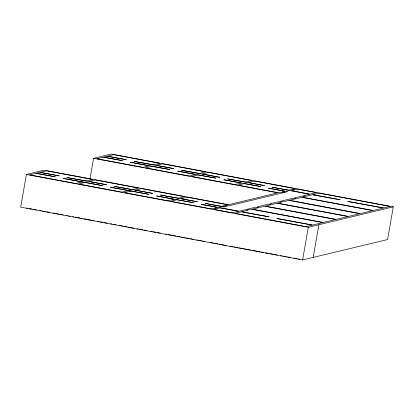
<?xml version="1.0" encoding="UTF-8"?>
<svg xmlns="http://www.w3.org/2000/svg" width="414" height="414" viewBox="0 0 414 414"><rect width="100%" height="100%" fill="white"/><g stroke="black" fill="none" stroke-linecap="round" stroke-linejoin="round"><path stroke-width="0.62" d="M93.59 158.319L277.841 192.836L228.461 204.702L44.21 170.185L26.403 174.465L20.7 207.15L302.608 259.956L387.597 239.535L393.3 206.85L111.392 154.044L93.59 158.319L89.967 179.065M223.876 207.01L224.093 205.753L226.856 206.27L224.005 206.953L205.116 203.419L221.744 206.317L224.093 205.753M284.34 192.479L284.558 191.221L268.438 188.199L287.828 191.615L284.972 192.303L282.208 191.785L284.558 191.221M302.608 259.956L308.311 227.276L393.3 206.85M313.191 257.415L318.894 224.73M81.951 182L75.736 183.49L29.673 174.863L35.889 173.368L55.274 176.788L36.391 173.249L39.749 172.441L59.14 175.857L40.251 172.317L46.466 170.827L92.529 179.453L86.319 180.949L66.928 177.534L106.584 184.742L89.082 181.467L95.298 179.971L138.597 188.085L132.382 189.576L114.373 186.419L152.647 193.374L135.145 190.093L141.36 188.603L184.66 196.712L178.444 198.208L160.435 195.046L197.328 201.742L181.208 198.725L187.423 197.23L227.959 204.821L225.604 205.391L228.373 205.908L283.461 192.665L280.697 192.148L278.348 192.712L237.812 185.12L244.022 183.625L260.649 186.528L224.259 179.707L223.757 179.831L241.258 183.107L235.048 184.603L191.744 176.493L197.959 174.998L215.968 178.155L178.196 171.08L177.694 171.199L195.196 174.48L188.981 175.976L145.681 167.861L151.897 166.371L169.906 169.528L130.752 162.195L130.25 162.314L149.133 165.854L142.918 167.344L96.855 158.717L103.07 157.222L122.461 160.642L103.572 157.103L106.931 156.295L126.322 159.711L107.438 156.176L113.653 154.681L159.716 163.307L153.501 164.803L134.11 161.388L173.771 168.601L156.264 165.321L162.479 163.825L205.779 171.939L199.564 173.43L181.555 170.273L219.327 177.347L219.834 177.228L202.327 173.947L208.542 172.457L251.841 180.566L245.626 182.062L227.617 178.9L264.515 185.596L248.39 182.579L254.605 181.084L295.141 188.675L292.807 189.239L295.57 189.757L297.904 189.193L316.332 192.645L310.117 194.14L291.689 190.688L294.059 190.119L291.296 189.602L288.925 190.171L272.303 187.273L309.615 194.259L303.4 195.755L306.163 196.272L312.379 194.777L340.06 199.75L312.88 194.658L319.096 193.162L390.035 206.451L383.819 207.947L347.843 201.421L383.312 208.066L373.237 210.488L302.298 197.199L304.652 196.634L301.889 196.117L294.37 197.923L297.133 198.441L301.796 197.323L372.735 210.612L360.387 213.577L289.448 200.288L295.622 198.803L292.858 198.285L280.516 201.256L283.279 201.773L288.946 200.407L359.885 213.696L348.547 216.424L277.608 203.134L281.763 202.136L279 201.618L269.933 203.797L272.697 204.314L277.106 203.253L348.045 216.543L336.199 219.389L265.265 206.1L271.186 204.676L268.422 204.159L257.337 206.824L260.101 207.342L264.758 206.224L335.697 219.508L323.355 222.478L252.416 209.189L258.59 207.704L255.821 207.186L246.796 209.355L249.559 209.877L251.909 209.308L322.848 222.597L312.772 225.019L276.8 218.499L312.265 225.138L306.055 226.634L235.116 213.345L241.331 211.854L269.012 216.822L241.833 211.73L248.048 210.24L245.285 209.722L239.069 211.212L201.256 204.345L217.376 207.367L215.026 207.931L217.79 208.449L220.139 207.885L238.567 211.337L232.352 212.827L213.924 209.375L216.227 208.822L213.464 208.304L211.161 208.858L170.625 201.266L176.84 199.771L193.467 202.674L156.575 195.977L174.077 199.253L167.861 200.749L124.562 192.639L130.777 191.144M84.715 182.517L78.5 184.007L121.799 192.122L128.014 190.626M26.403 174.465L308.311 227.276M26.491 208.019L27.754 208.258M29.016 208.496L32.173 209.086M33.43 209.318L36.587 209.914M39.744 210.503L41.007 210.742M42.269 210.974L45.421 211.564M46.684 211.802L49.84 212.392M52.992 212.987L54.255 213.22M55.517 213.458L58.674 214.048M59.937 214.286L63.088 214.876M66.245 215.466L67.508 215.704M68.771 215.942L70.033 216.175M72.797 216.693L74.049 216.931M75.307 217.164L82.836 218.576M84.089 218.809L94.133 220.693M97.269 221.278L98.522 221.516M99.779 221.749L102.915 222.339M104.173 222.572L107.309 223.162M110.445 223.746L111.702 223.984M112.955 224.217L116.096 224.807M119.486 225.439L122.622 226.028M123.879 226.261L127.015 226.851M128.273 227.084L133.919 228.145M137.055 228.73L138.312 228.968M139.565 229.201L142.706 229.791M143.958 230.024L147.099 230.614M150.235 231.198L151.488 231.436M152.745 231.669L155.881 232.259M157.139 232.492L160.275 233.082M165.553 234.07L166.821 234.308M168.089 234.547L175.691 235.97M176.954 236.208L180.121 236.798M181.389 237.036L184.556 237.631M185.824 237.869L188.991 238.459M190.259 238.697L193.421 239.292M196.588 239.882L197.856 240.12M199.124 240.358L202.291 240.953M203.559 241.186L204.826 241.424M210.126 242.418L213.303 243.013M214.576 243.251L217.754 243.846M219.022 244.084L226.644 245.512M230.039 246.149L233.17 246.734M234.422 246.972L237.553 247.556M238.806 247.789L244.446 248.85M245.072 248.964L246.34 249.202M247.613 249.44L250.791 250.035M252.059 250.273L259.687 251.702M260.955 251.94L263.495 252.416M265.405 252.773L268.582 253.368M269.85 253.606L273.028 254.201M274.301 254.439L277.473 255.034M280.651 255.629L281.924 255.868M283.192 256.106L286.369 256.701M287.642 256.939L290.819 257.534M293.997 258.129L297.169 258.724M298.442 258.962L299.71 259.2M63.57 178.341L63.063 178.46L102.724 185.674L63.57 178.341M111.014 187.226L110.507 187.345L148.786 194.301L111.014 187.226"/></g></svg>
